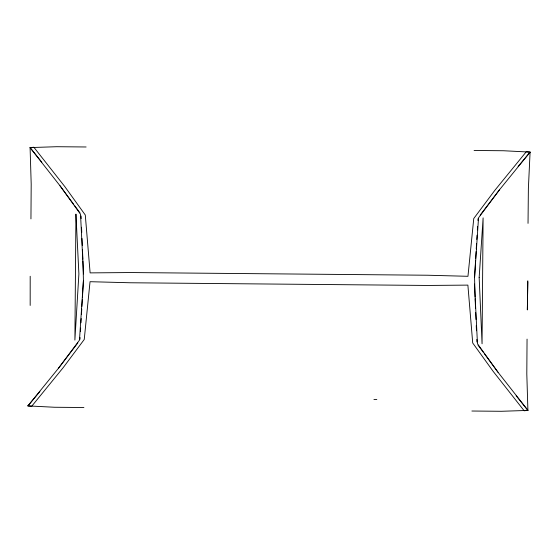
<?xml version="1.0" encoding="UTF-8"?>
<svg xmlns="http://www.w3.org/2000/svg" width="558" height="558" viewBox="0 0 558 558"><rect width="100%" height="100%" fill="white"/><g stroke="black" fill="none" stroke-linecap="round" stroke-linejoin="round"><path stroke-width="0.84" d="M30.174 305.442L30.195 276.266M82.417 297.784L83.428 280.493L82.94 260.991M475.583 260.216L474.572 277.507L475.06 297.009M30.948 218.882L31.192 184.042L30.09 147.584L56.665 146.712L86.106 146.977M527.052 339.118L526.808 373.958L527.91 410.416L501.335 411.288L471.894 411.023M528.028 223.367L528.377 188.527L530.086 152.097L503.532 150.744L474.091 150.479M527.812 280.758L527.338 309.934L527.805 281.734M79.989 339.285L80.087 337.562M80.443 331.508L80.645 328.048M80.952 322.859L81.203 318.534M81.454 314.217L81.761 309.027M81.907 306.433L82.312 299.513M475.688 258.487L476.093 251.567M476.239 248.973L476.546 243.783M476.797 239.466L477.048 235.141M477.355 229.952L477.557 226.492M477.913 220.438L478.011 218.715M83.428 280.493L79.473 340.15L58.457 368.28L27.914 405.903L54.468 407.256L83.909 407.521M474.572 277.507L478.527 217.85L499.543 189.72L530.086 152.097M58.457 368.28L77.841 342.898M480.159 215.102L499.543 189.72M27.914 405.903L39.897 391.493M518.103 166.507L530.1 152.188L526.354 151.657L494.786 190.39L473.763 218.513L467.96 276.301L427.602 275.233L130.481 272.548L90.117 272.89L85.283 215.004L64.742 186.505L33.829 147.214L30.076 147.675L59.992 185.751L73.823 204.528M373.93 399.57L376.831 399.57M27.9 405.812L31.646 406.343L63.214 367.61L84.237 339.487L90.04 281.699L130.398 282.767L427.519 285.452L467.883 285.11L472.717 342.996L493.258 371.495L524.171 410.786L527.924 410.325L498.008 372.249L484.177 353.472M516.171 395.796L527.91 410.416M30.09 147.584L41.829 162.204M478.025 345.13L483.151 352.084M74.849 205.916L79.975 212.87M498.008 372.249L477.467 343.742L474.516 284.029M59.992 185.751L80.533 214.258L83.484 273.971M475.13 298.739L475.528 308.26M475.709 312.585L475.995 319.504M476.246 325.565L476.462 330.755M476.818 339.41L476.93 342.005M81.07 215.995L81.182 218.59M81.538 227.246L81.754 232.435M82.005 238.496L82.291 245.415M82.472 249.74L82.87 259.261M75.944 214.216L74.884 340.108L78.894 273.929L75.944 214.216M479.162 277.549L482.056 343.784L483.116 217.892L479.162 277.549"/></g></svg>
